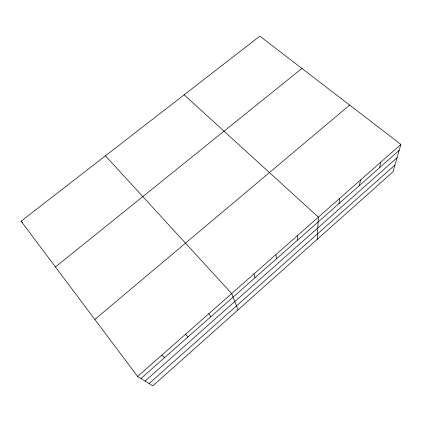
<?xml version="1.0" encoding="UTF-8"?>
<svg xmlns="http://www.w3.org/2000/svg" width="422" height="422" viewBox="0 0 422 422"><rect width="100%" height="100%" fill="white"/><g stroke="black" fill="none" stroke-linecap="round" stroke-linejoin="round"><path stroke-width="0.63" d="M317.186 239.364L318.388 217.151L184.119 94.829M338.987 203.557L339.636 198.43M359.444 185.485L360.462 180.073M379.505 167.756L380.876 162.08M400.9 144.429L392.998 171.791L152.817 385.861L137.63 376.471L21.1 221.186L259.841 36.139L400.9 144.429L137.63 376.471M149.098 383.561L394.95 165.034M145.068 381.071L397.049 157.759M140.953 378.523L399.186 150.369M94.829 319.433L349.659 105.089M55.446 266.947L301.925 68.448M161.884 355.092L164.696 357.55M21.1 221.186L22.54 222.499M105.442 155.813L231.689 293.57L238.05 309.89M185.638 334.155L187.954 336.999M208.901 313.657L210.747 316.864M254.023 273.889L254.972 277.787M275.904 254.598L276.436 258.823M297.357 235.692L297.484 240.223"/></g></svg>
